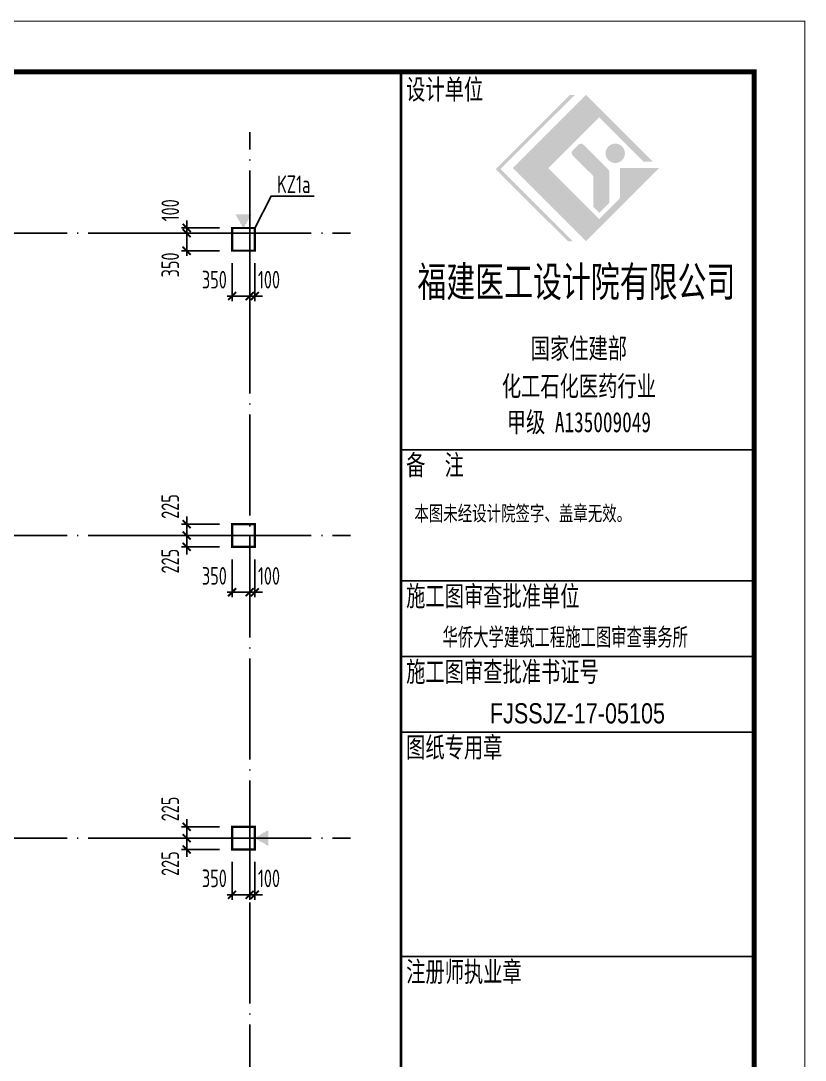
# Model space of a CAD drawing. Extents: x 297659 to 993057, y 192802 to 252212.
# Drawn here: x 704999 to 720547, y 214216 to 234832 of the extents above; entities that cross this region are included whole.
import ezdxf

# ---------------------------------------------------------------- set-up
doc = ezdxf.new("R2010")
doc.units = 0
doc.header["$LTSCALE"] = 1000
doc.linetypes.add('DOTE', pattern=[2.42, 2, -0.2, 0.02, -0.2])
doc.layers.get('0').update_dxf_attribs({"linetype": 'CONTINUOUS'})
doc.layers.get('DEFPOINTS').update_dxf_attribs({"linetype": 'CONTINUOUS'})
for name, color, linetype in [('AXIS', 8, 'DOTE'), ('COLU', 7, 'CONTINUOUS'), ('DIM', 3, 'CONTINUOUS'), ('FRAME', 3, 'CONTINUOUS'), ('SJSM', 150, 'CONTINUOUS'), ('TEXT', 7, 'CONTINUOUS'), ('TK', 211, 'CONTINUOUS'), ('审图中心证书', 7, 'CONTINUOUS')]:
    doc.layers.add(name, color=color, linetype=linetype)
doc.styles.add('_HZTXT', font='tq__rshz.shx', dxfattribs={"width": 0.8, "bigfont": 'tq__hzdc.shx'})
doc.styles.add('FRAME', font='simhei.ttf', dxfattribs={"width": 0.7})
doc.styles.add('TSSD_Dimension', font='tssdeng.shx', dxfattribs={"width": 0.7, "bigfont": 'hztxt.shx'})
doc.styles.add('TSSD_Rein', font='tssdeng.shx', dxfattribs={"width": 0.7, "bigfont": 'hztxt.shx'})
doc.styles.add('黑体', font='simhei.ttf', dxfattribs={"width": 0.7})
doc.dimstyles.new('TSSD_100_100', dxfattribs={"dimtxt": 350, "dimasz": 150, "dimexe": 100, "dimexo": 250, "dimgap": 150, "dimtad": 1, "dimdec": 0, "dimzin": 0, "dimdsep": 46, "dimtxsty": 'TSSD_Dimension', "dimblk": 'ARCHTICK', "dimcen": 0, "dimdle": 100, "dimclrd": 3, "dimclre": 3, "dimclrt": 7, "dimadec": 0, "dimazin": 0, "dimtfac": 1, "dimtdec": 0, "dimtix": 1, "dimtmove": 2, "dimatfit": 3, "dimfxl": 100, "dimtolj": 1, "dimtzin": 0, "dimarcsym": 0})

# ---------------------------------------------------------------- blocks, each defined once
blk = doc.blocks.new('_ARCHTICK')
at = {"color": 0}
blk.add_lwpolyline([(-0.53, -0.53, 0.25, 0.25, 0), (0.53, 0.53, 0.5, 0.5, 0)], format="xyseb", dxfattribs=at)
blk = doc.blocks.new('*D513')
at = {"layer": 'DEFPOINTS', "color": 0}
for p in [(709537, 218397), (709637, 218397), (709537, 217497)]:
    blk.add_point(p, dxfattribs=at)
at = {"layer": 'DIM', "color": 3, "lineweight": -2}
for p, q in [((709537, 218147), (709537, 217397)), ((709637, 218147), (709637, 217397)), ((709537, 217497), (709387, 217497)), ((709637, 217497), (709537, 217497)), ((709637, 217497), (709787, 217497))]:
    blk.add_line(p, q, dxfattribs=at)
at = {"layer": 'DIM', "color": 3, "lineweight": -2, "xscale": 150, "yscale": 150, "zscale": 150}
blk.add_blockref('_ARCHTICK', (709537, 217497), dxfattribs=at)
at = {"layer": 'DIM', "color": 3, "lineweight": -2, "xscale": 150, "yscale": 150, "zscale": 150, "rotation": 180}
blk.add_blockref('_ARCHTICK', (709637, 217497), dxfattribs=at)
at = {"layer": 'DIM', "color": 7, "insert": (709919, 217822), "char_height": 350, "attachment_point": 5, "style": 'TSSD_Dimension'}
blk.add_mtext('\\A1;100', dxfattribs=at)
blk = doc.blocks.new('*D514')
at = {"layer": 'DEFPOINTS', "color": 0}
for p in [(709187, 218397), (709537, 218397), (709187, 217497)]:
    blk.add_point(p, dxfattribs=at)
at = {"layer": 'DIM', "color": 3, "lineweight": -2}
for p, q in [((709187, 218147), (709187, 217397)), ((709537, 218147), (709537, 217397)), ((709637, 217497), (709087, 217497))]:
    blk.add_line(p, q, dxfattribs=at)
at = {"layer": 'DIM', "color": 3, "lineweight": -2, "xscale": 150, "yscale": 150, "zscale": 150, "rotation": 180}
blk.add_blockref('_ARCHTICK', (709187, 217497), dxfattribs=at)
at = {"layer": 'DIM', "color": 3, "lineweight": -2, "xscale": 150, "yscale": 150, "zscale": 150}
blk.add_blockref('_ARCHTICK', (709537, 217497), dxfattribs=at)
at = {"layer": 'DIM', "color": 7, "insert": (708836, 217822), "char_height": 350, "attachment_point": 5, "style": 'TSSD_Dimension'}
blk.add_mtext('\\A1;350', dxfattribs=at)
blk = doc.blocks.new('*D515')
at = {"layer": 'DEFPOINTS', "color": 0}
for p in [(708287, 218622), (709187, 218622), (709187, 218397)]:
    blk.add_point(p, dxfattribs=at)
at = {"layer": 'DIM', "color": 3, "lineweight": -2}
for p, q in [((708287, 218622), (708287, 218772)), ((708937, 218622), (708187, 218622)), ((708287, 218397), (708287, 218622)), ((708937, 218397), (708187, 218397)), ((708287, 218397), (708287, 218247))]:
    blk.add_line(p, q, dxfattribs=at)
at = {"layer": 'DIM', "color": 3, "lineweight": -2, "xscale": 150, "yscale": 150, "zscale": 150}
for p, rotation in [((708287, 218622), 270), ((708287, 218397), 90)]:
    blk.add_blockref('_ARCHTICK', p, dxfattribs=dict(at, rotation=rotation))
at = {"layer": 'DIM', "color": 7, "insert": (707962, 218114), "char_height": 350, "attachment_point": 5, "rotation": 90, "style": 'TSSD_Dimension'}
blk.add_mtext('\\A1;225', dxfattribs=at)
blk = doc.blocks.new('*D516')
at = {"layer": 'DEFPOINTS', "color": 0}
for p in [(708287, 218847), (709187, 218847), (709187, 218622)]:
    blk.add_point(p, dxfattribs=at)
at = {"layer": 'DIM', "color": 3, "lineweight": -2}
for p, q in [((708287, 218847), (708287, 218997)), ((708937, 218847), (708187, 218847)), ((708287, 218622), (708287, 218847)), ((708937, 218622), (708187, 218622)), ((708287, 218622), (708287, 218472))]:
    blk.add_line(p, q, dxfattribs=at)
at = {"layer": 'DIM', "color": 3, "lineweight": -2, "xscale": 150, "yscale": 150, "zscale": 150}
for p, rotation in [((708287, 218847), 270), ((708287, 218622), 90)]:
    blk.add_blockref('_ARCHTICK', p, dxfattribs=dict(at, rotation=rotation))
at = {"layer": 'DIM', "color": 7, "insert": (707962, 219198), "char_height": 350, "attachment_point": 5, "rotation": 90, "style": 'TSSD_Dimension'}
blk.add_mtext('\\A1;225', dxfattribs=at)
blk = doc.blocks.new('*D525')
at = {"layer": 'DEFPOINTS', "color": 0}
for p in [(709537, 224397), (709637, 224397), (709537, 223497)]:
    blk.add_point(p, dxfattribs=at)
at = {"layer": 'DIM', "color": 3, "lineweight": -2}
for p, q in [((709537, 224147), (709537, 223397)), ((709637, 224147), (709637, 223397)), ((709537, 223497), (709387, 223497)), ((709637, 223497), (709537, 223497)), ((709637, 223497), (709787, 223497))]:
    blk.add_line(p, q, dxfattribs=at)
at = {"layer": 'DIM', "color": 3, "lineweight": -2, "xscale": 150, "yscale": 150, "zscale": 150}
blk.add_blockref('_ARCHTICK', (709537, 223497), dxfattribs=at)
at = {"layer": 'DIM', "color": 3, "lineweight": -2, "xscale": 150, "yscale": 150, "zscale": 150, "rotation": 180}
blk.add_blockref('_ARCHTICK', (709637, 223497), dxfattribs=at)
at = {"layer": 'DIM', "color": 7, "insert": (709919, 223822), "char_height": 350, "attachment_point": 5, "style": 'TSSD_Dimension'}
blk.add_mtext('\\A1;100', dxfattribs=at)
blk = doc.blocks.new('*D526')
at = {"layer": 'DEFPOINTS', "color": 0}
for p in [(709187, 224397), (709537, 224397), (709187, 223497)]:
    blk.add_point(p, dxfattribs=at)
at = {"layer": 'DIM', "color": 3, "lineweight": -2}
for p, q in [((709187, 224147), (709187, 223397)), ((709537, 224147), (709537, 223397)), ((709637, 223497), (709087, 223497))]:
    blk.add_line(p, q, dxfattribs=at)
at = {"layer": 'DIM', "color": 3, "lineweight": -2, "xscale": 150, "yscale": 150, "zscale": 150, "rotation": 180}
blk.add_blockref('_ARCHTICK', (709187, 223497), dxfattribs=at)
at = {"layer": 'DIM', "color": 3, "lineweight": -2, "xscale": 150, "yscale": 150, "zscale": 150}
blk.add_blockref('_ARCHTICK', (709537, 223497), dxfattribs=at)
at = {"layer": 'DIM', "color": 7, "insert": (708836, 223822), "char_height": 350, "attachment_point": 5, "style": 'TSSD_Dimension'}
blk.add_mtext('\\A1;350', dxfattribs=at)
blk = doc.blocks.new('*D527')
at = {"layer": 'DEFPOINTS', "color": 0}
for p in [(708287, 224622), (709187, 224622), (709187, 224397)]:
    blk.add_point(p, dxfattribs=at)
at = {"layer": 'DIM', "color": 3, "lineweight": -2}
for p, q in [((708287, 224622), (708287, 224772)), ((708937, 224622), (708187, 224622)), ((708287, 224397), (708287, 224622)), ((708937, 224397), (708187, 224397)), ((708287, 224397), (708287, 224247))]:
    blk.add_line(p, q, dxfattribs=at)
at = {"layer": 'DIM', "color": 3, "lineweight": -2, "xscale": 150, "yscale": 150, "zscale": 150}
for p, rotation in [((708287, 224622), 270), ((708287, 224397), 90)]:
    blk.add_blockref('_ARCHTICK', p, dxfattribs=dict(at, rotation=rotation))
at = {"layer": 'DIM', "color": 7, "insert": (707962, 224114), "char_height": 350, "attachment_point": 5, "rotation": 90, "style": 'TSSD_Dimension'}
blk.add_mtext('\\A1;225', dxfattribs=at)
blk = doc.blocks.new('*D528')
at = {"layer": 'DEFPOINTS', "color": 0}
for p in [(708287, 224847), (709187, 224847), (709187, 224622)]:
    blk.add_point(p, dxfattribs=at)
at = {"layer": 'DIM', "color": 3, "lineweight": -2}
for p, q in [((708287, 224847), (708287, 224997)), ((708937, 224847), (708187, 224847)), ((708287, 224622), (708287, 224847)), ((708937, 224622), (708187, 224622)), ((708287, 224622), (708287, 224472))]:
    blk.add_line(p, q, dxfattribs=at)
at = {"layer": 'DIM', "color": 3, "lineweight": -2, "xscale": 150, "yscale": 150, "zscale": 150}
for p, rotation in [((708287, 224847), 270), ((708287, 224622), 90)]:
    blk.add_blockref('_ARCHTICK', p, dxfattribs=dict(at, rotation=rotation))
at = {"layer": 'DIM', "color": 7, "insert": (707962, 225198), "char_height": 350, "attachment_point": 5, "rotation": 90, "style": 'TSSD_Dimension'}
blk.add_mtext('\\A1;225', dxfattribs=at)
blk = doc.blocks.new('*D537')
at = {"layer": 'DEFPOINTS', "color": 0}
for p in [(709537, 230272), (709637, 230272), (709537, 229372)]:
    blk.add_point(p, dxfattribs=at)
at = {"layer": 'DIM', "color": 3, "lineweight": -2}
for p, q in [((709537, 230022), (709537, 229272)), ((709637, 230022), (709637, 229272)), ((709537, 229372), (709387, 229372)), ((709637, 229372), (709537, 229372)), ((709637, 229372), (709787, 229372))]:
    blk.add_line(p, q, dxfattribs=at)
at = {"layer": 'DIM', "color": 3, "lineweight": -2, "xscale": 150, "yscale": 150, "zscale": 150}
blk.add_blockref('_ARCHTICK', (709537, 229372), dxfattribs=at)
at = {"layer": 'DIM', "color": 3, "lineweight": -2, "xscale": 150, "yscale": 150, "zscale": 150, "rotation": 180}
blk.add_blockref('_ARCHTICK', (709637, 229372), dxfattribs=at)
at = {"layer": 'DIM', "color": 7, "insert": (709919, 229697), "char_height": 350, "attachment_point": 5, "style": 'TSSD_Dimension'}
blk.add_mtext('\\A1;100', dxfattribs=at)
blk = doc.blocks.new('*D538')
at = {"layer": 'DEFPOINTS', "color": 0}
for p in [(709187, 230272), (709537, 230272), (709187, 229372)]:
    blk.add_point(p, dxfattribs=at)
at = {"layer": 'DIM', "color": 3, "lineweight": -2}
for p, q in [((709187, 230022), (709187, 229272)), ((709537, 230022), (709537, 229272)), ((709637, 229372), (709087, 229372))]:
    blk.add_line(p, q, dxfattribs=at)
at = {"layer": 'DIM', "color": 3, "lineweight": -2, "xscale": 150, "yscale": 150, "zscale": 150, "rotation": 180}
blk.add_blockref('_ARCHTICK', (709187, 229372), dxfattribs=at)
at = {"layer": 'DIM', "color": 3, "lineweight": -2, "xscale": 150, "yscale": 150, "zscale": 150}
blk.add_blockref('_ARCHTICK', (709537, 229372), dxfattribs=at)
at = {"layer": 'DIM', "color": 7, "insert": (708836, 229697), "char_height": 350, "attachment_point": 5, "style": 'TSSD_Dimension'}
blk.add_mtext('\\A1;350', dxfattribs=at)
blk = doc.blocks.new('*D539')
at = {"layer": 'DEFPOINTS', "color": 0}
for p in [(708287, 230622), (709187, 230622), (709187, 230272)]:
    blk.add_point(p, dxfattribs=at)
at = {"layer": 'DIM', "color": 3, "lineweight": -2}
for p, q in [((708287, 230172), (708287, 230722)), ((708937, 230622), (708187, 230622)), ((708937, 230272), (708187, 230272))]:
    blk.add_line(p, q, dxfattribs=at)
at = {"layer": 'DIM', "color": 3, "lineweight": -2, "xscale": 150, "yscale": 150, "zscale": 150}
for p, rotation in [((708287, 230622), 90), ((708287, 230272), 270)]:
    blk.add_blockref('_ARCHTICK', p, dxfattribs=dict(at, rotation=rotation))
at = {"layer": 'DIM', "color": 7, "insert": (707962, 229989), "char_height": 350, "attachment_point": 5, "rotation": 90, "style": 'TSSD_Dimension'}
blk.add_mtext('\\A1;350', dxfattribs=at)
blk = doc.blocks.new('*D540')
at = {"layer": 'DEFPOINTS', "color": 0}
for p in [(708287, 230722), (709187, 230722), (709187, 230622)]:
    blk.add_point(p, dxfattribs=at)
at = {"layer": 'DIM', "color": 3, "lineweight": -2}
for p, q in [((708937, 230722), (708187, 230722)), ((708287, 230722), (708287, 230872)), ((708287, 230622), (708287, 230722)), ((708937, 230622), (708187, 230622)), ((708287, 230622), (708287, 230472))]:
    blk.add_line(p, q, dxfattribs=at)
at = {"layer": 'DIM', "color": 3, "lineweight": -2, "xscale": 150, "yscale": 150, "zscale": 150}
for p, rotation in [((708287, 230722), 270), ((708287, 230622), 90)]:
    blk.add_blockref('_ARCHTICK', p, dxfattribs=dict(at, rotation=rotation))
at = {"layer": 'DIM', "color": 7, "insert": (707962, 231073), "char_height": 350, "attachment_point": 5, "rotation": 90, "style": 'TSSD_Dimension'}
blk.add_mtext('\\A1;100', dxfattribs=at)
blk = doc.blocks.new('TK-A2+(743X420)')
at = {"layer": 'FRAME'}
h = blk.add_hatch(color=256, dxfattribs=at)
h.paths.add_polyline_path([(756401, 231900), (757409, 232909), (758291, 232027), (758471, 232027), (757148, 233350), (755698, 231900), (757148, 230450), (758598, 231900), (757822, 231900), (757822, 231304), (757409, 230891)], flags=0)
edge = h.paths.add_edge_path(flags=0)
edge.add_arc((757227, 231712), 69.1, 0, 45, ccw=False)
edge.add_line((757296, 231712), (757296, 231129))
edge.add_line((757296, 231129), (757412, 231012))
edge.add_line((757412, 231012), (757611, 231211))
edge.add_line((757611, 231211), (757611, 231821))
edge.add_arc((757542, 231821), 69.1, 360, 405)
edge.add_line((757591, 231870), (757097, 232364))
edge.add_arc((757048, 232315), 69.1, 45, 135)
edge.add_line((757000, 232364), (756885, 232249))
edge.add_arc((756934, 232200), 69.1, 135, 225)
edge.add_line((756885, 232151), (757276, 231761))
edge = h.paths.add_edge_path(flags=0)
edge.add_arc((757728, 232193), 192, 0, 180)
edge.add_arc((757728, 232193), 192, 180, 360)
h.paths.add_polyline_path([(756789, 230450), (756887, 230450), (755455, 231881), (756924, 233350), (756826, 233350), (755358, 231881)], flags=0)
for p, q in [((760483, 226312), (753483, 226312)), ((760483, 223712), (753483, 223712)), ((760483, 222212), (753483, 222212)), ((760483, 220712), (753483, 220712)), ((760483, 216262), (753483, 216262))]:
    blk.add_line(p, q, dxfattribs=at)
for points in [[(687193, 234812, 20, 20, 0), (687193, 192812, 20, 20, 0), (761483, 192812, 20, 20, 0), (761483, 234812, 20, 20, 0)], [(689693, 233812, 100, 100, 0), (689693, 193812, 100, 100, 0), (760483, 193812, 100, 100, 0), (760483, 233812, 100, 100, 0)]]:
    blk.add_lwpolyline(points, format="xyseb", close=True, dxfattribs=at)
blk.add_lwpolyline([(753483, 233812, 50, 50, 0), (753483, 193812, 50, 50, 0)], format="xyseb", dxfattribs=at)
for s, insert, char_height, width, attachment_point, style in [('设计单位', (753583, 233662), 400, 2368.14, 1, 'FRAME'), ('福建医工设计院有限公司', (756958, 229613), 600, 9859.32, 5, 'FRAME'), ('国家住建部', (757007, 228303), 400, 2944.75, 5, 'FRAME'), ('化工石化医药行业', (757007, 227554), 400, 4781.36, 5, 'FRAME'), ('甲级 A135009049', (757007, 226839), 400, 4439.66, 5, 'FRAME'), ('备  注', (753583, 226212), 400, 1758.31, 1, 'FRAME'), ('本图未经设计院签字、盖章无效。', (753746, 224869), 300, 6524.24, 7, '黑体'), ('施工图审查批准单位', (753583, 223612), 400, 5412.54, 1, 'FRAME'), ('施工图审查批准书证号', (753583, 222112), 400, 6008.14, 1, 'FRAME'), ('图纸专用章', (753583, 220612), 400, 2928.14, 1, 'FRAME'), ('注册师执业章', (753583, 216162), 400, 3554.58, 1, 'FRAME')]:
    blk.add_mtext(s, dxfattribs=dict(at, insert=insert, char_height=char_height, width=width, attachment_point=attachment_point, style=style))
at = {"layer": '审图中心证书', "style": '_HZTXT', "width": 0.8}
for s, p in [('华侨大学建筑工程施工图审查事务所', (754304, 222386)), ('FJSSJZ-17-05105', (755242, 220886))]:
    blk.add_text(s, height=400, dxfattribs=at).set_placement(p)

msp = doc.modelspace()

# ---------------------------------------------------------------- hatches: boundary and pattern name
at = {"layer": 'SJSM', "linetype": 'Continuous'}
for points in [[(709568.725, 230993.212), (709255.218, 230993.212), (709411.971, 230721.708)], [(709908.476, 218464.955), (709908.476, 218778.461), (709636.971, 218621.708)]]:
    msp.add_hatch(color=1, dxfattribs=at).paths.add_polyline_path(points)

# ---------------------------------------------------------------- linework, layer by layer
at = {"layer": 'AXIS'}
for p, q in [((709536.971, 200821.708), (709536.971, 232621.708)), ((694236.971, 230621.708), (711536.971, 230621.708)), ((694236.971, 224621.708), (711536.971, 224621.708)), ((694236.971, 218621.708), (711536.971, 218621.708))]:
    msp.add_line(p, q, dxfattribs=at)
at = {"layer": 'COLU'}
msp.add_lwpolyline([(709636.971, 230721.708), (709960.136, 231353.725), (710811.384, 231353.725)], dxfattribs=at)
at = {"layer": 'COLU', "ltscale": 0.01, "const_width": 45}
for points in [[(709186.971, 230271.708), (709186.971, 230721.708), (709636.971, 230721.708), (709636.971, 230271.708)], [(709186.971, 224396.708), (709186.971, 224846.708), (709636.971, 224846.708), (709636.971, 224396.708)], [(709186.971, 218396.708), (709186.971, 218846.708), (709636.971, 218846.708), (709636.971, 218396.708)]]:
    msp.add_lwpolyline(points, close=True, dxfattribs=at)
at = {"layer": 'SJSM', "color": 1, "linetype": 'Continuous', "const_width": 0.5}
for points in [[(709255.218, 230993.212), (709568.725, 230993.212), (709411.971, 230721.708)], [(709908.476, 218778.461), (709908.476, 218464.955), (709636.971, 218621.708)]]:
    msp.add_lwpolyline(points, close=True, dxfattribs=at)

# ---------------------------------------------------------------- block references
at = {"layer": 'TK'}
msp.add_blockref('TK-A2+(743X420)', (-40945.957, 10), dxfattribs=at)

# ---------------------------------------------------------------- texts
at = {"layer": 'TEXT', "style": 'TSSD_Rein', "width": 0.7}
msp.add_text('KZ1a', height=350, dxfattribs=at).set_placement((710078.97, 231413.725))

# ---------------------------------------------------------------- dimensions: what is measured, and where the dimension line sits
at = {"layer": 'DIM'}
for base, p1, p2, angle, picture, middle in [((708286.971, 230721.708), (709186.971, 230621.708), (709186.971, 230721.708), 90, '*D540', (707961.971, 231072.798)), ((708286.971, 230621.708), (709186.971, 230271.708), (709186.971, 230621.708), 90, '*D539', (707961.971, 229989.465)), ((709186.971, 229371.708), (709536.971, 230271.708), (709186.971, 230271.708), 180, '*D538', (708835.882, 229696.708)), ((709536.971, 229371.708), (709636.971, 230271.708), (709536.971, 230271.708), 180, '*D537', (709919.215, 229696.708)), ((708286.971, 224846.708), (709186.971, 224621.708), (709186.971, 224846.708), 90, '*D528', (707961.971, 225197.798)), ((708286.971, 224621.708), (709186.971, 224396.708), (709186.971, 224621.708), 90, '*D527', (707961.971, 224114.465)), ((709186.971, 223496.708), (709536.971, 224396.708), (709186.971, 224396.708), 180, '*D526', (708835.882, 223821.708)), ((709536.971, 223496.708), (709636.971, 224396.708), (709536.971, 224396.708), 180, '*D525', (709919.215, 223821.708)), ((708286.971, 218846.708), (709186.971, 218621.708), (709186.971, 218846.708), 90, '*D516', (707961.971, 219197.798)), ((708286.971, 218621.708), (709186.971, 218396.708), (709186.971, 218621.708), 90, '*D515', (707961.971, 218114.465)), ((709186.971, 217496.708), (709536.971, 218396.708), (709186.971, 218396.708), 180, '*D514', (708835.882, 217821.708)), ((709536.971, 217496.708), (709636.971, 218396.708), (709536.971, 218396.708), 180, '*D513', (709919.215, 217821.708))]:
    dim = msp.add_linear_dim(base=base, p1=p1, p2=p2, angle=angle, dimstyle='TSSD_100_100', dxfattribs=at)
    dim.commit()
    dim.dimension.update_dxf_attribs({"geometry": picture, "text_midpoint": middle, "dimtype": 160})

doc.saveas('drawing.dxf')
